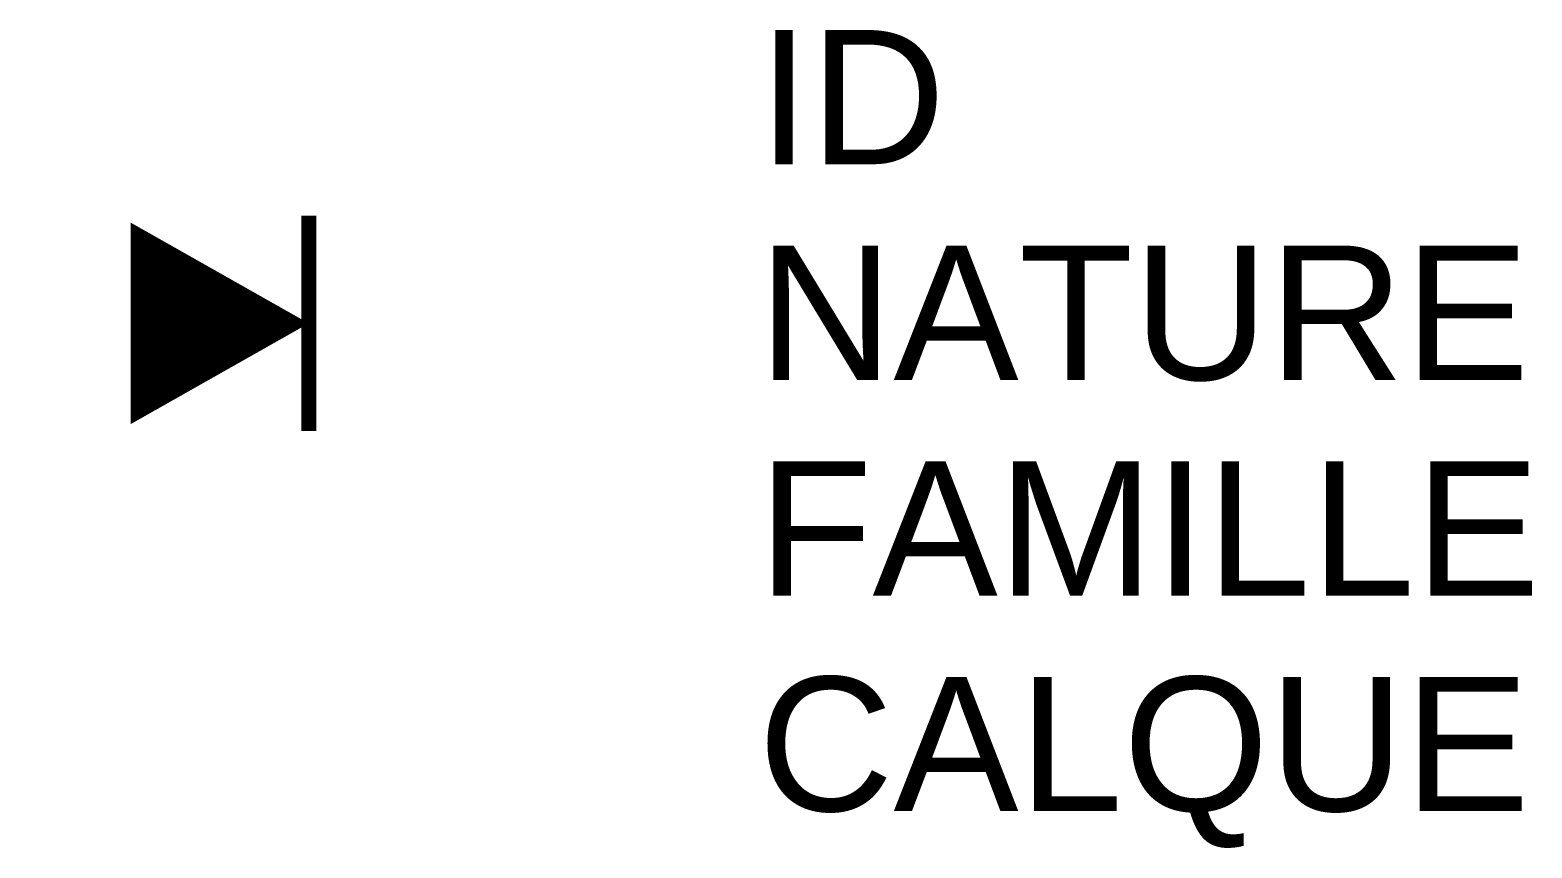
# Model space of a CAD drawing. Header units: metres. Extents: x -0.41 to 1.82, y -0.78 to 0.44.
import ezdxf

# ---------------------------------------------------------------- set-up
doc = ezdxf.new("R2010")
doc.units = ezdxf.units.M
doc.linetypes.add('Socle_Continu', pattern=[2.5, 2.5, 0])
doc.layers.add('EAUPO_SCT', color=140, linetype='Socle_Continu', lineweight=13)
doc.styles.get("Standard").update_dxf_attribs({"font": 'arial.ttf'})

msp = doc.modelspace()

# ---------------------------------------------------------------- linework, layer by layer
at = {"layer": 'EAUPO_SCT', "linetype": 'Socle_Continu', "const_width": 0.0225, "flags": 128}
msp.add_lwpolyline([(0, 0.1605), (0, -0.1605)], dxfattribs=at)
at = {"layer": 'EAUPO_SCT', "linetype": 'Socle_Continu', "flags": 128}
msp.add_lwpolyline([(-0.2649, 0, 0.3, 0, 0), (0, 0, 0, 0, 0)], format="xyseb", dxfattribs=at)

# ---------------------------------------------------------------- texts
at = {"layer": 'EAUPO_SCT', "linetype": 'Socle_Continu', "flags": 9}
for tag, p, s in [('ID', (0.6688, 0.2371), 'AP_2031'), ('NATURE', (0.6688, -0.0842), 'Clapet anti-retour'), ('FAMILLE', (0.6688, -0.4055), 'Eau potable'), ('CALQUE', (0.6688, -0.7267), 'EAUPO_SCT')]:
    msp.add_attdef(tag, p, s, height=0.2, dxfattribs=at)

doc.saveas('drawing.dxf')
